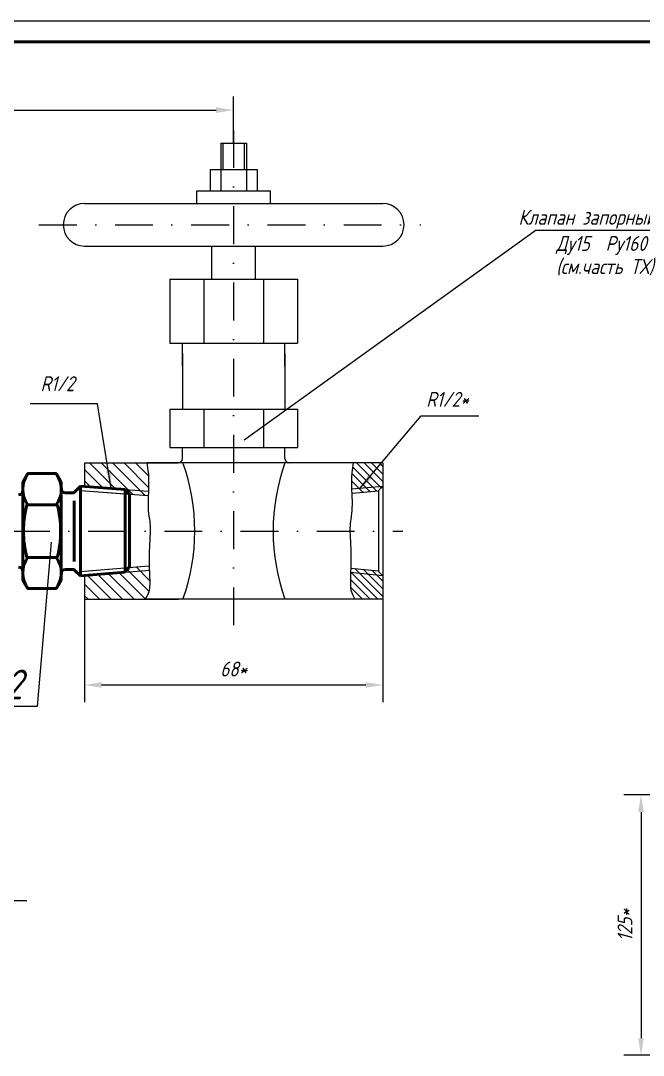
# Model space of a CAD drawing. Header units: inches. Extents: x 5621 to 6462, y 3850 to 4444.
# Drawn here: x 5941 to 6087.2, y 4201.4 to 4444.1 of the extents above; entities that cross this region are included whole.
import ezdxf

# ---------------------------------------------------------------- set-up
doc = ezdxf.new("R2010")
doc.units = ezdxf.units.IN
doc.header["$LTSCALE"] = 0.7
doc.header["$MEASUREMENT"] = 0
doc.linetypes.add('DASHDOT', pattern=[25.4, 12.7, -6.35, 0, -6.35])
doc.styles.get("Standard").update_dxf_attribs({"font": 'romand.shx', "width": 0.8, "oblique": 15, "height": 3.5})
doc.dimstyles.get("Standard").update_dxf_attribs({"dimtxt": 3.5, "dimasz": 4, "dimexe": 4, "dimexo": 0, "dimgap": 2, "dimtad": 1, "dimdec": 0, "dimdsep": 46, "dimtxsty": 'Standard', "dimcen": 0.09, "dimadec": 0, "dimazin": 0, "dimtfac": 1, "dimtdec": 0, "dimtmove": 0, "dimatfit": 3, "dimfxl": 0.18, "dimtolj": 1, "dimtzin": 0, "dimlwd": 25, "dimlwe": 25, "dimarcsym": 0})

# ---------------------------------------------------------------- blocks, each defined once
blk = doc.blocks.new('*D8')
at = {"color": 0, "lineweight": 25, "transparency": 16777216}
for p, q in [((5956.01, 4308.36), (5956.01, 4284.26)), ((6026.01, 4308.36), (6026.01, 4284.26)), ((5960.01, 4288.26), (6022.01, 4288.26))]:
    blk.add_line(p, q, dxfattribs=at)
for points in [[(5960.01, 4288.93), (5960.01, 4287.6), (5956.01, 4288.26)], [(6022.01, 4288.93), (6022.01, 4287.6), (6026.01, 4288.26)]]:
    blk.add_solid(points, dxfattribs=at)
at = {"layer": 'DEFPOINTS', "color": 0, "lineweight": 25, "transparency": 16777216}
for p in [(5956.01, 4308.36), (6026.01, 4308.36), (6026.01, 4288.26)]:
    blk.add_point(p, dxfattribs=at)
at = {"color": 0, "lineweight": 25, "transparency": 16777216, "insert": (5991.01, 4292.01), "char_height": 3.5, "attachment_point": 5}
blk.add_mtext('\\A1;68*', dxfattribs=at)
blk = doc.blocks.new('*D21')
at = {"color": 0, "lineweight": 25, "transparency": 16777216}
for p, q in [((6134.98, 4262.45), (6082.61, 4262.45)), ((6086.61, 4258.45), (6086.61, 4205.37)), ((6089.48, 4201.37), (6082.61, 4201.37))]:
    blk.add_line(p, q, dxfattribs=at)
for points in [[(6085.94, 4258.45), (6087.27, 4258.45), (6086.61, 4262.45)], [(6085.94, 4205.37), (6087.27, 4205.37), (6086.61, 4201.37)]]:
    blk.add_solid(points, dxfattribs=at)
at = {"layer": 'DEFPOINTS', "color": 0, "lineweight": 25, "transparency": 16777216}
for p in [(6134.98, 4262.45), (6086.61, 4201.37), (6089.48, 4201.37)]:
    blk.add_point(p, dxfattribs=at)
at = {"color": 0, "lineweight": 25, "transparency": 16777216, "insert": (6082.86, 4231.91), "char_height": 3.5, "attachment_point": 5, "rotation": 90}
blk.add_mtext('\\A1;125*', dxfattribs=at)

msp = doc.modelspace()

# ---------------------------------------------------------------- linework, layer by layer
for p, q in [((5621.1, 4444.11), (6462.1, 4444.11)), ((5988.01, 4415.37), (5994.01, 4415.37)), ((5988.01, 4415.37), (5988.01, 4404.23)), ((5988.51, 4415.37), (5988.51, 4409.23)), ((5993.51, 4415.37), (5993.51, 4409.23)), ((5994.01, 4415.37), (5994.01, 4404.23)), ((5985.51, 4409.23), (5996.51, 4409.23)), ((5985.51, 4409.23), (5985.51, 4404.23)), ((5996.51, 4409.23), (5996.51, 4404.23)), ((5982.34, 4404.23), (5999.68, 4404.23)), ((5982.34, 4401.23), (5982.34, 4404.23)), ((5999.68, 4401.23), (5999.68, 4404.23)), ((5956.03, 4401.23), (6026, 4401.23)), ((6062.05, 4394.95), (6111.07, 4394.95)), ((5956.03, 4391.23), (6026, 4391.23)), ((5985.88, 4383.45), (5985.88, 4391.23)), ((5996.14, 4383.45), (5996.14, 4391.23)), ((5976.01, 4383.45), (6006.01, 4383.45)), ((5976.01, 4368.45), (6006.01, 4368.45)), ((5979.01, 4363), (5979.01, 4368.45)), ((6003.01, 4363), (6003.01, 4368.45)), ((5979.01, 4366.04), (5979.01, 4353)), ((6003.01, 4366.04), (6003.01, 4353)), ((5959.03, 4354.24), (5943.29, 4354.24)), ((5962.3, 4334.36), (5959.03, 4354.24)), ((5976.01, 4353), (6006.01, 4353)), ((6020.65, 4334.35), (6034.98, 4351.4)), ((6034.98, 4351.4), (6048.53, 4351.4)), ((5976.01, 4344), (6006.01, 4344)), ((5979.01, 4341.36), (5979.01, 4344)), ((6003.01, 4341.36), (6003.01, 4344)), ((5956.01, 4340.36), (5978.01, 4340.36)), ((6026.01, 4340.36), (5970.64, 4340.36)), ((5955.05, 4333.87), (5970.91, 4332.75)), ((5955.05, 4333.87), (5966.45, 4333.06)), ((5956.01, 4334.8), (5971, 4333.74)), ((5965.52, 4334.13), (5966.45, 4333.06)), ((5966.55, 4332.95), (5966.55, 4315.96)), ((6026.02, 4334.86), (6018.7, 4334.17)), ((6025.01, 4333.76), (6018.82, 4333.17)), ((6026.01, 4334.86), (6025.01, 4333.86)), ((6025.01, 4333.86), (6025.01, 4314.81)), ((5955.05, 4314.87), (5971.11, 4316.21)), ((5951.55, 4315.36), (5953.34, 4315.36)), ((5951.55, 4315.36), (5953.34, 4315.36)), ((5953.69, 4315.22), (5955.07, 4313.84)), ((5953.69, 4315.22), (5955.05, 4313.86)), ((5955.05, 4314.87), (5966.42, 4315.82)), ((5956.01, 4313.94), (5971.23, 4315.22)), ((6026.01, 4313.86), (6018.47, 4314.62)), ((6025.01, 4314.97), (6018.5, 4315.62)), ((6026.01, 4313.86), (6025.01, 4314.86)), ((5956.01, 4308.36), (5978.08, 4308.36)), ((6026.01, 4308.36), (5970.26, 4308.36))]:
    msp.add_line(p, q)
at = {"lineweight": 50}
for p, q in [((5641.1, 4439.11), (6457.1, 4439.11)), ((5941.55, 4335.95), (5942.65, 4337.86)), ((5942.65, 4337.86), (5949.45, 4337.86)), ((5950.55, 4335.95), (5949.45, 4337.86)), ((5941.55, 4324.36), (5941.55, 4335.95)), ((5941.55, 4335.95), (5941.55, 4324.36)), ((5950.55, 4335.95), (5950.55, 4324.36)), ((5950.55, 4324.36), (5950.55, 4335.95)), ((5951.55, 4333.36), (5953.34, 4333.36)), ((5951.55, 4333.36), (5953.34, 4333.36)), ((5953.69, 4333.51), (5955.05, 4334.87)), ((5953.69, 4333.51), (5955.05, 4334.86)), ((5955.05, 4334.87), (5965.55, 4334.13)), ((5955.05, 4334.86), (5955.05, 4324.36)), ((5965.52, 4334.13), (5966.55, 4332.95)), ((5965.55, 4334.13), (5965.55, 4324.37)), ((5966.55, 4332.95), (5966.55, 4315.96)), ((5942.5, 4330.55), (5949.6, 4330.55)), ((5953.55, 4331.48), (5953.55, 4324.36)), ((5941.55, 4312.77), (5941.55, 4324.36)), ((5941.55, 4324.36), (5941.55, 4312.77)), ((5950.55, 4324.36), (5950.55, 4312.77)), ((5950.55, 4312.77), (5950.55, 4324.36)), ((5953.55, 4317.24), (5953.55, 4324.36)), ((5955.05, 4313.86), (5955.05, 4324.36)), ((5965.55, 4314.74), (5965.55, 4324.35)), ((5942.5, 4318.18), (5949.6, 4318.18)), ((5965.55, 4314.78), (5966.55, 4315.96)), ((5941.55, 4312.77), (5941.55, 4314.86)), ((5941.55, 4314.58), (5941.55, 4314.86)), ((5950.55, 4314.58), (5950.55, 4312.77)), ((5950.55, 4312.77), (5950.55, 4314.58)), ((5951.55, 4315.36), (5953.34, 4315.36)), ((5953.69, 4315.22), (5955.05, 4313.86)), ((5955.05, 4313.86), (5965.55, 4314.74)), ((5965.55, 4314.78), (5966.42, 4315.82)), ((5965.55, 4314.78), (5966.42, 4315.82)), ((5941.55, 4312.77), (5942.65, 4310.86)), ((5941.55, 4312.77), (5942.65, 4310.86)), ((5950.55, 4312.77), (5949.45, 4310.86)), ((5950.55, 4312.77), (5949.45, 4310.86)), ((5942.65, 4310.86), (5949.45, 4310.86)), ((5942.65, 4310.86), (5949.45, 4310.86))]:
    msp.add_line(p, q, dxfattribs=at)
at = {"lineweight": 25}
for p, q in [((5991.01, 4415.37), (5991.01, 4426.29)), ((5873.25, 4423.12), (5986.9, 4423.12)), ((6062.01, 4394.93), (5993.44, 4345.68)), ((5948.17, 4321.73), (5944.89, 4283.24)), ((5944.89, 4283.24), (5934.79, 4283.24)), ((5885.36, 4237.71), (5942.5, 4237.71))]:
    msp.add_line(p, q, dxfattribs=at)
at = {"linetype": 'DASHDOT'}
for p, q in [((5991.01, 4418.44), (5991.01, 4299.51)), ((5945.31, 4396.23), (6034.93, 4396.23)), ((5867.48, 4324.36), (6030.74, 4324.36))]:
    msp.add_line(p, q, dxfattribs=at)
at = {"linetype": 'Continuous'}
for p, q in [((5976.01, 4383.45), (5976.01, 4368.45)), ((5984.01, 4383.45), (5984.01, 4368.45)), ((5998.01, 4383.45), (5998.01, 4368.45)), ((6006.01, 4383.45), (6006.01, 4368.45)), ((5976.01, 4353), (5976.01, 4344)), ((5984.01, 4353), (5984.01, 4344)), ((5998.01, 4353), (5998.01, 4344)), ((6006.01, 4353), (6006.01, 4344)), ((5956.01, 4340.36), (5956.01, 4334.86)), ((6026.01, 4340.36), (6026.01, 4308.36)), ((6026.01, 4340.36), (6026.01, 4308.36)), ((5965.55, 4334.13), (5965.55, 4324.36)), ((5965.55, 4334.1), (5965.55, 4314.74)), ((5965.55, 4314.74), (5965.55, 4324.36)), ((5956.01, 4313.86), (5956.01, 4308.36))]:
    msp.add_line(p, q, dxfattribs=at)
at = {"color": 0}
for p, q in [((5963.27, 4334.29), (5957.19, 4340.36)), ((5967.25, 4333), (5959.89, 4340.36)), ((5970.14, 4332.8), (5962.58, 4340.36)), ((5971.04, 4334.6), (5965.28, 4340.36)), ((5971.04, 4337.3), (5967.97, 4340.36)), ((6025.66, 4334.51), (6019.81, 4340.36)), ((6026.01, 4335.96), (6021.61, 4340.36)), ((6026.01, 4337.75), (6023.4, 4340.36)), ((6026.01, 4339.55), (6025.2, 4340.36)), ((5960, 4334.86), (5956.01, 4338.85)), ((6023.01, 4333.57), (6018.72, 4337.86)), ((6024.65, 4333.73), (6018.93, 4339.45)), ((5957.31, 4334.86), (5956.01, 4336.15)), ((6021.37, 4333.42), (6018.65, 4336.13)), ((5971.3, 4312.79), (5968.12, 4315.96)), ((5962.25, 4308.36), (5956.75, 4313.86)), ((5964.95, 4308.36), (5959.45, 4313.86)), ((5967.64, 4308.36), (5961.59, 4314.41)), ((5970.29, 4308.41), (5964.08, 4314.62)), ((5971.13, 4310.26), (5966.03, 4315.36)), ((6024.87, 4308.36), (6018.46, 4314.77)), ((6026.01, 4309.01), (6019.51, 4315.52)), ((6026.01, 4310.81), (6021.51, 4315.32)), ((6026.01, 4312.61), (6023.5, 4315.12)), ((5959.56, 4308.36), (5956.01, 4311.91)), ((6023.08, 4308.36), (6018.42, 4313.02)), ((6021.28, 4308.36), (6018.42, 4311.22)), ((5956.87, 4308.36), (5956.01, 4309.21)), ((6019.48, 4308.36), (6019.41, 4308.43))]:
    msp.add_line(p, q, dxfattribs=at)
at = {"linetype": 'Continuous', "lineweight": 50}
for p in [(5950.55, 4335.95), (5950.55, 4312.77)]:
    msp.add_line(p, (5950.55, 4324.36), dxfattribs=at)
for points in [[(5970.64, 4340.36, -0.010158), (5970.96, 4338.12, -0.030036), (5971.06, 4336.51, -0.013798), (5970.95, 4332.16, 0.026226), (5970.94, 4329.87, 0.02831), (5971.23, 4327.17, -0.037565), (5971.42, 4325.13, -0.018986), (5971.37, 4323.12, 0.008915), (5971.18, 4318.84, 0.019358), (5971.22, 4315.45, -0.01613), (5971.3, 4311.37, -0.103314), (5970.92, 4309.69, -0.018147), (5970.26, 4308.36)], [(6019.07, 4340.36, 0.010158), (6018.75, 4338.12, 0.030036), (6018.65, 4336.51, 0.013798), (6018.77, 4332.16, -0.026226), (6018.77, 4329.87, -0.02831), (6018.48, 4327.17, 0.037565), (6018.3, 4325.13, 0.018986), (6018.35, 4323.12, -0.008915), (6018.53, 4318.84, -0.019358), (6018.49, 4315.45, 0.01613), (6018.42, 4311.37, 0.103314), (6018.79, 4309.69, 0.018147), (6019.45, 4308.36)]]:
    msp.add_lwpolyline(points, format="xyb")
for centre, radius, start, end in [((5956.03, 4396.23), 5, 90, 270), ((6026, 4396.23), 5, 270, 90), ((5978.01, 4341.36), 1, 270, 0), ((5934.51, 4324.36), 47.39, 340.267, 19.733), ((6047.65, 4324.36), 47.39, 160.267, 199.733), ((6004.01, 4341.36), 1, 180, 270), ((5953.34, 4314.86), 0.5, 45, 90)]:
    msp.add_arc(centre, radius, start, end)
at = {"lineweight": 50}
for centre, radius, start, end in [((5947.55, 4334.15), 6.03, 141.9873, 216.6352), ((5944.55, 4334.15), 6.03, 323.3648, 38.0127), ((5940.55, 4333.86), 1, 270, 0), ((5951.55, 4334.36), 1, 180, 270), ((5953.34, 4333.86), 0.5, 270, 315), ((5965.69, 4324.36), 24, 165.0667, 180), ((5926.41, 4324.36), 24, 0, 14.9333), ((5965.69, 4324.36), 24, 180, 194.9333), ((5926.41, 4324.36), 24, 345.0667, 0), ((5940.55, 4314.86), 1, 0, 90), ((5940.55, 4314.86), 1, 0, 90), ((5947.55, 4314.58), 6.03, 143.3648, 218.0127), ((5944.55, 4314.58), 6.03, 321.9873, 36.6352), ((5944.55, 4314.58), 6.03, 321.9873, 0), ((5951.55, 4314.36), 1, 90, 180), ((5951.55, 4314.36), 1, 90, 180), ((5953.34, 4314.86), 0.5, 45, 90)]:
    msp.add_arc(centre, radius, start, end, dxfattribs=at)
at = {"lineweight": 25}
msp.add_solid([(5986.9, 4423.79), (5986.9, 4422.46), (5990.9, 4423.12)], dxfattribs=at)
for points in [[(5962.3, 4338.69), (5960.98, 4338.47), (5962.29, 4334.64)], [(6023.7, 4336.93), (6022.68, 4337.79), (6020.61, 4334.3)]]:
    msp.add_solid(points)
at = {"layer": 'DEFPOINTS', "color": 0, "linetype": 'ByBlock'}
for p in [(5991.01, 4415.37), (5951.03, 4396.23), (6031, 4396.23), (5965.45, 4333.13), (5966.45, 4333.06), (5966.45, 4333.06), (5965.43, 4315.74), (5966.42, 4315.82), (5966.42, 4315.82), (5956.01, 4308.36), (6026.01, 4308.36)]:
    msp.add_point(p, dxfattribs=at)
at = {"layer": 'DEFPOINTS', "color": 0, "linetype": 'ByBlock', "lineweight": 50}
for p in [(5941.55, 4333.52), (5950.55, 4333.52), (5941.55, 4315.21), (5950.55, 4315.21)]:
    msp.add_point(p, dxfattribs=at)

# ---------------------------------------------------------------- texts
at = {"lineweight": 25, "char_height": 3.5, "attachment_point": 1}
for s, insert, width in [('Клапан запорный 15с54бк2', (6057.85, 4399.74), 70.9958), ('Ду15  Ру160', (6066.7, 4393.59), 41.1648), ('(см.часть ТХ)', (6066.7, 4388.18), 43.7185), ('R1/2', (5945.69, 4360.68), 32.719), ('R1/2*', (6036.21, 4357.02), 32.719)]:
    msp.add_mtext(s, dxfattribs=dict(at, insert=insert, width=width))
at = {"lineweight": 35, "insert": (5937.45, 4291.87), "char_height": 7, "width": 25.8231, "attachment_point": 1}
msp.add_mtext('2', dxfattribs=at)

# ---------------------------------------------------------------- dimensions: what is measured, and where the dimension line sits
at = {"lineweight": 25}
dim = msp.add_linear_dim(base=(6026.01, 4288.26), p1=(5956.01, 4308.36), p2=(6026.01, 4308.36), text='68*', dimstyle='Standard', dxfattribs=at)
dim.commit()
dim.dimension.update_dxf_attribs({"geometry": '*D8', "text_midpoint": (5991.01, 4292.01)})
dim = msp.add_linear_dim(base=(6086.61, 4201.37), p1=(6134.98, 4262.45), p2=(6089.48, 4201.37), angle=90, text='125*', dimstyle='Standard', dxfattribs=at)
dim.commit()
dim.dimension.update_dxf_attribs({"geometry": '*D21', "text_midpoint": (6082.86, 4231.91)})

doc.saveas('drawing.dxf')
